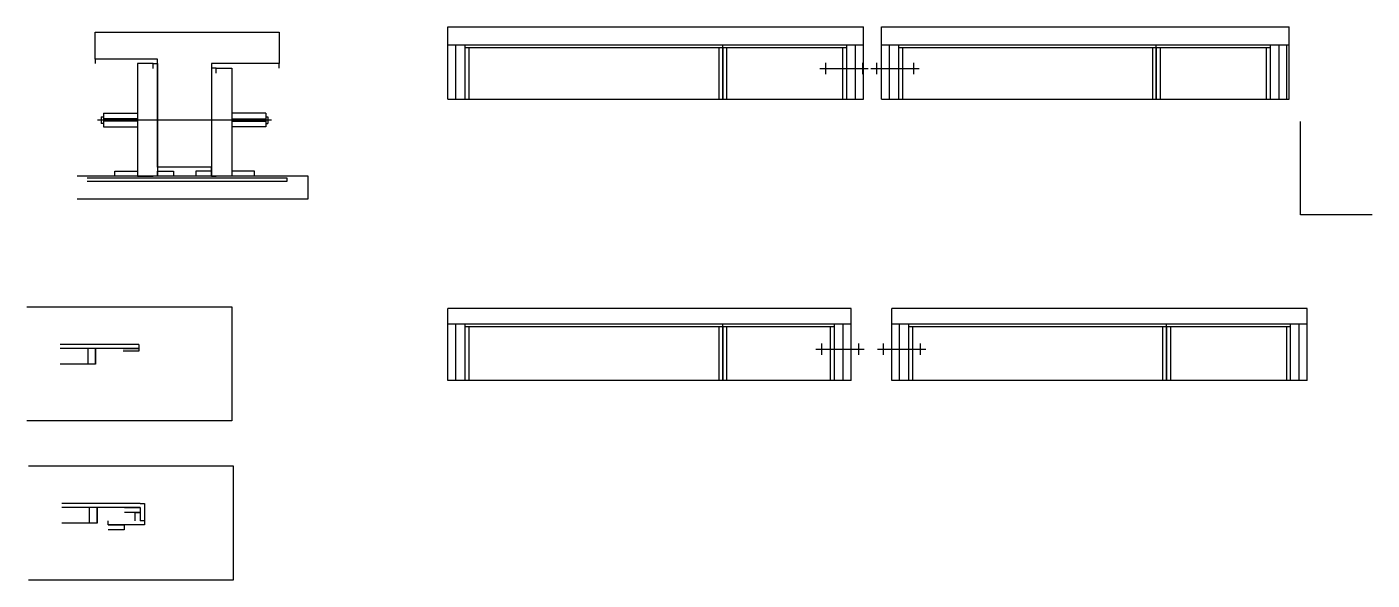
# Model space of a CAD drawing. Header units: metres. Extents: x 122 to 1316, y 14013 to 14504.
import ezdxf

# ---------------------------------------------------------------- set-up
doc = ezdxf.new("R2010")
doc.units = ezdxf.units.M
for name, color, linetype in [('barrote', 7, 'Continuous'), ('CONCRETO', 7, 'Continuous'), ('COTA', 7, 'Continuous'), ('Cotas', 7, 'Continuous'), ('Madeira', 7, 'Continuous'), ('NOMENCLATURA', 7, 'Continuous'), ('Painéis', 7, 'Continuous'), ('SARR_2.2x7', 7, 'Continuous'), ('SARR_3.5x7', 7, 'Continuous'), ('SCO-___-LAJ', 7, 'Continuous'), ('TENSOR', 7, 'Continuous')]:
    doc.layers.add(name, color=color, linetype=linetype)

msp = doc.modelspace()

# ---------------------------------------------------------------- linework, layer by layer
at = {"color": 7, "lineweight": 25}
for p, q in [((187.7, 14424.2), (187.7, 14418.2)), ((187.7, 14424.2), (189.7, 14424.2)), ((189.7, 14427.2), (189.7, 14415.2)), ((189.7, 14427.2), (219.7, 14427.2)), ((219.7, 14422.2), (189.7, 14422.2)), ((333.7, 14427.2), (303.7, 14427.2)), ((303.7, 14422.2), (333.7, 14422.2)), ((333.7, 14427.2), (333.7, 14415.2)), ((333.7, 14424.2), (335.7, 14424.2)), ((335.7, 14424.2), (335.7, 14418.2)), ((189.7, 14418.2), (187.7, 14418.2)), ((219.7, 14420.2), (189.7, 14420.2)), ((189.7, 14415.2), (219.7, 14415.2)), ((303.7, 14420.2), (333.7, 14420.2)), ((333.7, 14415.2), (303.7, 14415.2)), ((333.7, 14418.2), (335.7, 14418.2))]:
    msp.add_line(p, q, dxfattribs=at)
at = {"layer": 'barrote', "color": 7, "lineweight": 25}
msp.add_lwpolyline([(166.2, 14351.3), (371.4, 14351.3), (371.4, 14371.3), (166.2, 14371.3)], dxfattribs=at)
at = {"layer": 'CONCRETO', "color": 7, "lineweight": 25}
msp.add_lwpolyline([(182.1, 14475.3), (182.1, 14499.3), (345.7, 14499.3), (345.7, 14471.3), (285.7, 14471.3), (285.7, 14379.3), (237.7, 14379.3), (237.7, 14475.3)], dxfattribs=at)
at = {"layer": 'COTA', "color": 7, "lineweight": 25}
for p, q in [((495.6, 14503.9), (864.6, 14503.9)), ((495.6, 14487.9), (495.6, 14503.9)), ((864.6, 14487.9), (864.6, 14503.9)), ((880.7, 14503.9), (1242.7, 14503.9)), ((880.7, 14487.9), (880.7, 14503.9)), ((1242.7, 14487.9), (1242.7, 14503.9)), ((853.6, 14253.9), (495.6, 14253.9)), ((495.6, 14239.9), (495.6, 14253.9)), ((853.6, 14239.9), (853.6, 14253.9)), ((1258.7, 14253.9), (889.7, 14253.9)), ((889.7, 14239.9), (889.7, 14253.9)), ((1258.7, 14239.9), (1258.7, 14253.9))]:
    msp.add_line(p, q, dxfattribs=at)
at = {"layer": 'Cotas', "color": 7, "lineweight": 25}
for points in [[(121.6, 14255.4), (303.6, 14255.4), (303.6, 14154), (121.6, 14154)], [(123, 14114.2), (304.9, 14114.2), (304.9, 14012.7), (123, 14012.7)]]:
    msp.add_lwpolyline(points, dxfattribs=at)
at = {"layer": 'Madeira', "color": 7, "lineweight": 25}
for points in [[(233.7, 14466.9), (233.7, 14471.3), (219.7, 14471.3), (219.7, 14466.9)], [(233.7, 14471.3), (219.7, 14471.3), (219.7, 14371.3), (233.7, 14371.3)], [(289.7, 14462.9), (289.7, 14467.3), (303.7, 14467.3), (303.7, 14462.9)], [(289.7, 14467.3), (303.7, 14467.3), (303.7, 14371.3), (289.7, 14371.3)], [(199.7, 14371.3), (199.7, 14375.7), (219.7, 14375.7), (219.7, 14371.3)], [(237.7, 14371.3), (237.7, 14375.7), (251.7, 14375.7), (251.7, 14371.3)], [(285.7, 14371.3), (285.7, 14375.7), (271.7, 14375.7), (271.7, 14371.3)], [(323.7, 14371.3), (323.7, 14375.7), (303.7, 14375.7), (303.7, 14371.3)], [(182.6, 14218.4), (182.6, 14204.4), (151.1, 14204.4)], [(182.6, 14204.4), (182.6, 14218.4), (175.6, 14218.4), (175.6, 14204.4)], [(207, 14218.4), (220.9, 14218.4), (220.9, 14216), (207, 14216)], [(183.9, 14077.2), (183.9, 14063.2), (152.5, 14063.2)], [(183.9, 14063.2), (183.9, 14077.2), (176.9, 14077.2), (176.9, 14063.2)], [(208.3, 14077.2), (222.3, 14077.2), (222.3, 14072.8), (208.3, 14072.8)], [(217.9, 14065.4), (217.9, 14072.8), (222.3, 14072.8), (222.3, 14065.4)], [(193.9, 14061.8), (207.9, 14061.8), (207.9, 14057.4), (193.9, 14057.4)]]:
    msp.add_lwpolyline(points, dxfattribs=at)
at = {"layer": 'NOMENCLATURA', "color": 7, "lineweight": 25}
for p, q in [((830.9, 14471.9), (830.9, 14462)), ((863.7, 14471.9), (863.7, 14462)), ((876.2, 14471.9), (876.2, 14462)), ((909, 14471.9), (909, 14462)), ((825.9, 14466.9), (868.7, 14466.9)), ((871.2, 14466.9), (914, 14466.9)), ((1252.9, 14337.2), (1252.9, 14420)), ((1316.4, 14337.2), (1252.9, 14337.2)), ((822.4, 14217.7), (865.2, 14217.7)), ((827.4, 14222.7), (827.4, 14212.7)), ((860.2, 14222.7), (860.2, 14212.7)), ((877.2, 14217.7), (920, 14217.7)), ((882.2, 14222.7), (882.2, 14212.7)), ((915, 14222.7), (915, 14212.7))]:
    msp.add_line(p, q, dxfattribs=at)
at = {"layer": 'Painéis', "color": 7, "lineweight": 25}
for p, q in [((495.6, 14487.9), (864.6, 14487.9)), ((495.6, 14439.9), (495.6, 14487.9)), ((739.6, 14439.9), (739.6, 14487.9)), ((864.6, 14439.9), (864.6, 14487.9)), ((880.7, 14487.9), (1242.7, 14487.9)), ((880.7, 14439.9), (880.7, 14487.9)), ((1124.7, 14439.9), (1124.7, 14487.9)), ((1240.7, 14439.9), (1240.7, 14487.9)), ((1242.7, 14439.9), (1242.7, 14487.9)), ((495.6, 14439.9), (864.6, 14439.9)), ((880.7, 14439.9), (1242.7, 14439.9)), ((853.6, 14239.9), (495.6, 14239.9)), ((495.6, 14189.9), (495.6, 14239.9)), ((739.6, 14189.9), (739.6, 14239.9)), ((853.6, 14189.9), (853.6, 14239.9)), ((1258.7, 14239.9), (889.7, 14239.9)), ((889.7, 14189.9), (889.7, 14239.9)), ((1133.7, 14189.9), (1133.7, 14239.9)), ((1258.7, 14189.9), (1258.7, 14239.9)), ((220.9, 14222), (151.1, 14222)), ((220.9, 14218.4), (151.1, 14218.4)), ((220.9, 14222), (220.9, 14216)), ((853.6, 14189.9), (495.6, 14189.9)), ((1258.7, 14189.9), (889.7, 14189.9)), ((222.3, 14080.8), (152.5, 14080.8)), ((222.3, 14077.2), (152.5, 14077.2))]:
    msp.add_line(p, q, dxfattribs=at)
for points in [[(237.7, 14471.3), (237.7, 14475.3), (182.1, 14475.3), (182.1, 14471.3)], [(233.7, 14471.3), (237.7, 14471.3), (237.7, 14371.3), (233.7, 14371.3)], [(345.7, 14467.3), (345.7, 14471.3), (285.7, 14471.3), (285.7, 14467.3)], [(289.7, 14467.3), (285.7, 14467.3), (285.7, 14371.3), (289.7, 14371.3)], [(285.7, 14375.7), (285.7, 14379.3), (237.7, 14379.3), (237.7, 14375.7)], [(222.3, 14080.8), (225.9, 14080.8), (225.9, 14065.4), (222.3, 14065.4)], [(225.9, 14065.4), (225.9, 14061.8), (193.9, 14061.8), (193.9, 14065.4)]]:
    msp.add_lwpolyline(points, dxfattribs=at)
at = {"layer": 'SARR_2.2x7', "color": 7, "lineweight": 25}
for p, q in [((502.6, 14439.9), (502.6, 14487.9)), ((510.6, 14485.7), (739.6, 14485.7)), ((739.6, 14485.7), (849.6, 14485.7)), ((857.6, 14439.9), (857.6, 14487.9)), ((887.7, 14439.9), (887.7, 14487.9)), ((895.7, 14485.7), (1124.7, 14485.7)), ((1124.7, 14485.7), (1225.7, 14485.7)), ((1233.7, 14439.9), (1233.7, 14487.9)), ((502.6, 14189.9), (502.6, 14239.9)), ((739.6, 14237.7), (510.6, 14237.7)), ((838.6, 14237.7), (739.6, 14237.7)), ((846.6, 14189.9), (846.6, 14239.9)), ((896.7, 14189.9), (896.7, 14239.9)), ((1133.7, 14237.7), (904.7, 14237.7)), ((1243.7, 14237.7), (1133.7, 14237.7)), ((1251.7, 14189.9), (1251.7, 14239.9))]:
    msp.add_line(p, q, dxfattribs=at)
at = {"layer": 'SARR_3.5x7', "color": 7, "lineweight": 25}
for p, q in [((510.6, 14487.9), (510.6, 14439.9)), ((514.1, 14485.7), (514.1, 14439.9)), ((736.1, 14485.7), (736.1, 14439.9)), ((739.6, 14485.7), (739.6, 14439.9)), ((743.1, 14485.7), (743.1, 14439.9)), ((846.1, 14485.7), (846.1, 14439.9)), ((849.6, 14487.9), (849.6, 14439.9)), ((895.7, 14487.9), (895.7, 14439.9)), ((899.2, 14485.7), (899.2, 14439.9)), ((1121.2, 14485.7), (1121.2, 14439.9)), ((1124.7, 14485.7), (1124.7, 14439.9)), ((1128.2, 14485.7), (1128.2, 14439.9)), ((1222.2, 14485.7), (1222.2, 14439.9)), ((1225.7, 14487.9), (1225.7, 14439.9)), ((510.6, 14439.9), (514.1, 14439.9)), ((736.1, 14439.9), (739.6, 14439.9)), ((739.6, 14439.9), (743.1, 14439.9)), ((846.1, 14439.9), (849.6, 14439.9)), ((895.7, 14439.9), (899.2, 14439.9)), ((1121.2, 14439.9), (1124.7, 14439.9)), ((1124.7, 14439.9), (1128.2, 14439.9)), ((1222.2, 14439.9), (1225.7, 14439.9)), ((510.6, 14239.9), (510.6, 14189.9)), ((514.1, 14237.7), (514.1, 14189.9)), ((736.1, 14237.7), (736.1, 14189.9)), ((739.6, 14237.7), (739.6, 14189.9)), ((743.1, 14237.7), (743.1, 14189.9)), ((835.1, 14237.7), (835.1, 14189.9)), ((838.6, 14239.9), (838.6, 14189.9)), ((904.7, 14239.9), (904.7, 14189.9)), ((908.2, 14237.7), (908.2, 14189.9)), ((1130.2, 14237.7), (1130.2, 14189.9)), ((1133.7, 14237.7), (1133.7, 14189.9)), ((1137.2, 14237.7), (1137.2, 14189.9)), ((1240.2, 14237.7), (1240.2, 14189.9)), ((1243.7, 14239.9), (1243.7, 14189.9)), ((514.1, 14189.9), (510.6, 14189.9)), ((739.6, 14189.9), (736.1, 14189.9)), ((743.1, 14189.9), (739.6, 14189.9)), ((838.6, 14189.9), (835.1, 14189.9)), ((908.2, 14189.9), (904.7, 14189.9)), ((1133.7, 14189.9), (1130.2, 14189.9)), ((1137.2, 14189.9), (1133.7, 14189.9)), ((1243.7, 14189.9), (1240.2, 14189.9))]:
    msp.add_line(p, q, dxfattribs=at)
at = {"layer": 'SCO-___-LAJ', "color": 7, "lineweight": 25}
msp.add_lwpolyline([(175.2, 14369.9), (352.5, 14369.9), (352.5, 14366.7), (175.2, 14366.7)], dxfattribs=at)
at = {"layer": 'TENSOR', "color": 7, "lineweight": 25}
msp.add_line((338.7, 14421.2), (184.4, 14421.2), dxfattribs=at)

doc.saveas('drawing.dxf')
